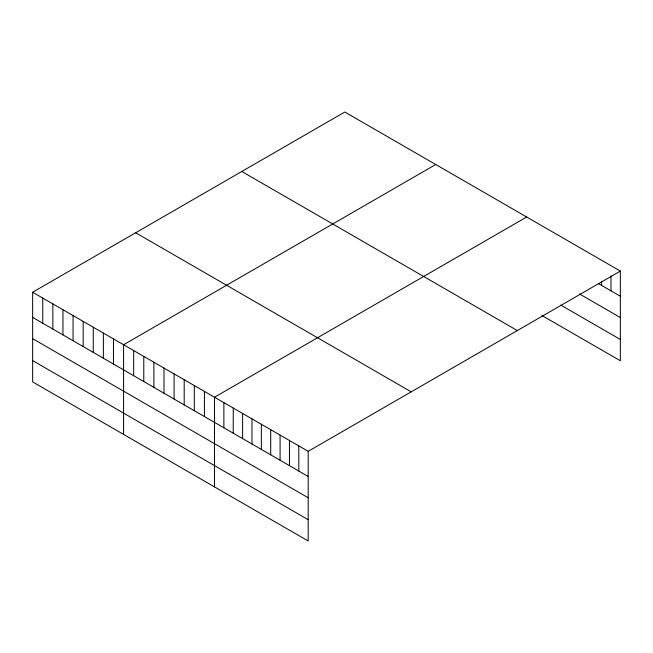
<?xml version="1.0" encoding="UTF-8"?>
<svg xmlns="http://www.w3.org/2000/svg" width="653" height="653" viewBox="0 0 653 653"><rect width="100%" height="100%" fill="white"/><g stroke="black" fill="none" stroke-linecap="round" stroke-linejoin="round"><path stroke-width="0.98" d="M32.65 292.234L308.192 451.321L308.192 540.986L32.65 381.907L32.65 292.234L344.808 112.014L620.35 271.093L620.35 360.766L541.998 315.53M435.739 164.507L123.58 344.735L123.58 434.4M526.669 217.008L214.511 397.228L214.511 486.901M308.192 451.321L620.35 271.093M598.205 283.459L620.35 296.242M579.472 293.932L620.35 317.538M560.731 305.057L620.35 339.47M241.798 171.486L517.339 330.565M135.661 232.762L411.202 391.841M32.65 317.382L308.192 476.461M32.65 338.67L308.192 497.757M32.65 360.611L308.192 519.698M610.979 275.746L610.979 290.83M601.617 281.402L601.617 285.426M298.821 445.909L298.821 471.058M289.459 440.497L289.459 465.646M280.088 435.094L280.088 460.234M270.717 429.682L270.717 454.831M261.347 424.27L261.347 449.419M251.985 418.867L251.985 444.007M242.614 413.455L242.614 438.604M233.243 408.043L233.243 433.192M223.873 402.64L223.873 427.788M204.405 391.4L204.405 416.541M194.3 385.564L194.3 410.713M184.195 379.728L184.195 404.876M174.098 373.9L174.098 399.04M163.993 368.063L163.993 393.212M153.888 362.227L153.888 387.376M143.782 356.399L143.782 381.548M133.685 350.563L133.685 375.712M113.475 338.899L113.475 364.048M103.37 333.063L103.37 358.211M93.273 327.235L93.273 352.375M83.168 321.398L83.168 346.547M73.063 315.562L73.063 340.711M62.957 309.734L62.957 334.883M52.86 303.898L52.86 329.047M42.755 298.07L42.755 323.211"/></g></svg>
